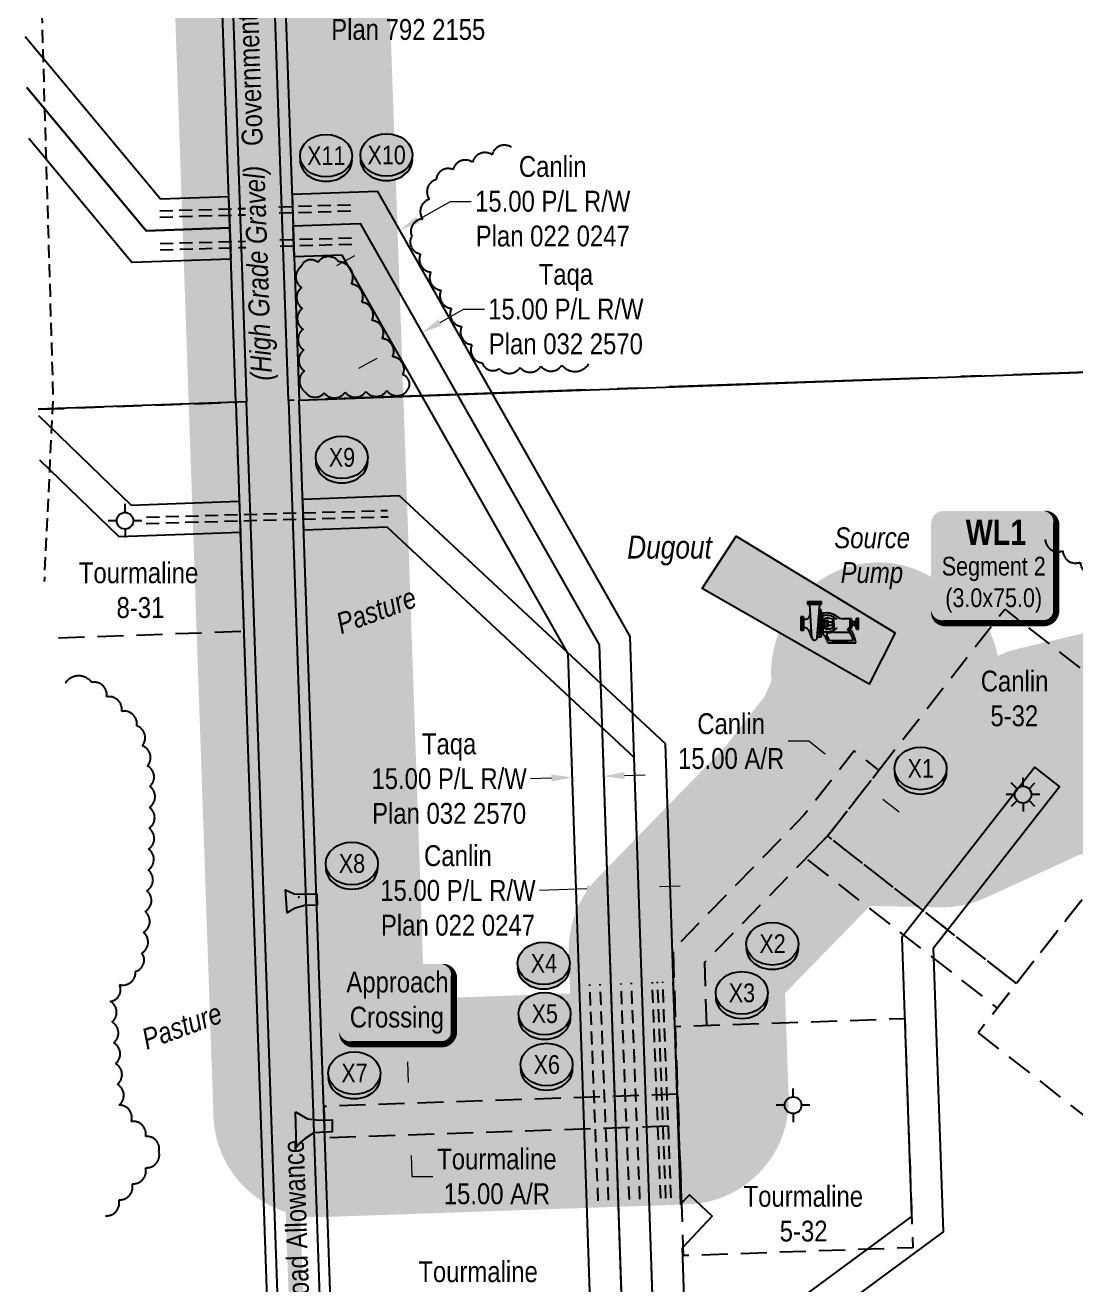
# Model space of a CAD drawing. Extents: x 665644 to 688844, y 5825051 to 5844826.
# Drawn here: x 665667 to 666171, y 5827278 to 5827882 of the extents above; entities that cross this region are included whole.
import ezdxf
from ezdxf.enums import TextEntityAlignment as Align

# ---------------------------------------------------------------- set-up
doc = ezdxf.new("R2010")
doc.units = 0
doc.header["$LTSCALE"] = 5
doc.header["$PDSIZE"] = 0.5
for name, pattern in [('0', [1, 1, 0]), ('foc-ACCESSROAD', [3.75, 2.5, -1.25]), ('foc-QUARTERLINE', [33, 25, -3, 2, -3]), ('UG_PIPE', [1.875, 1.25, -0.625])]:
    doc.linetypes.add(name, pattern=pattern)
doc.layers.get('Defpoints').update_dxf_attribs({"color": 9})
for name, color, linetype in [('AS-PIPE-UG', 44, 'UG_PIPE'), ('AS-ROADS', 254, 'Continuous'), ('CG-NOTES', 7, 'Continuous'), ('F-AR', 190, 'foc-ACCESSROAD'), ('F-RW', 190, 'Continuous'), ('F-WS', 190, 'foc-ACCESSROAD'), ('F-WS-S', 190, 'Continuous'), ('L-BD', 7, 'Continuous'), ('L-QSEC', 8, 'foc-QUARTERLINE'), ('L-ROAD-T', 7, 'Continuous'), ('L-SEC', 7, 'Continuous'), ('L-TITLEDB', 4, 'Continuous'), ('L-TITLEDB-T', 4, 'Continuous'), ('P-BUFFER-H 30m', 51, 'Continuous'), ('P-CROSSINGS', 250, 'Continuous'), ('T-BUSH', 110, '0'), ('T-WATER', 160, 'Continuous'), ('T-WATER-H', 133, 'Continuous'), ('T-WATER-T', 170, 'Continuous')]:
    doc.layers.add(name, color=color, linetype=linetype)
for name, color, linetype, lineweight in [('F-AR-T', 190, 'Continuous', 9), ('F-RW-T', 190, 'Continuous', 9), ('F-WS-T', 190, 'Continuous', 9), ('T-TEXT', 48, 'Continuous', 18)]:
    doc.layers.add(name, color=color, linetype=linetype, lineweight=lineweight)
doc.layers.add('Fresh_POD_to_Rimbey_South', color=7, linetype='Continuous', plot=False)
doc.layers.add('P-PROPOSED-WL2', color=7, linetype='Continuous', true_color=0x05c1ff)
doc.layers.add('P-PROPOSED-WL4', color=7, linetype='Continuous', true_color=0x5b5bc8)
doc.styles.add('100L', font='ARIALN.TTF', dxfattribs={"height": 11})
doc.styles.add('175L', font='ARIALN.TTF', dxfattribs={"height": 20})
doc.styles.add('80', font='ARIALN.TTF', dxfattribs={"height": 10})
doc.styles.add('80CG', font='ARIALN.TTF', dxfattribs={"height": 10})
doc.styles.add('80L', font='ARIALN.TTF', dxfattribs={"height": 10})
doc.styles.add('80LS', font='ARIALNI.TTF', dxfattribs={"height": 10})
doc.styles.add('BOLD', font='ARIALNB.TTF')
doc.styles.add('Crossing', font='ARIALN.TTF', dxfattribs={"height": 10})
doc.dimstyles.new('Compass 5 000', dxfattribs={"dimscale": 5, "dimtxt": 9, "dimasz": 2, "dimexe": 0.2, "dimexo": 0.0625, "dimgap": 0.5, "dimtad": 0, "dimtih": 1, "dimtoh": 1, "dimzin": 0, "dimdsep": 46, "dimtxsty": '80CG', "dimcen": 0.1, "dimse1": 1, "dimse2": 1, "dimclrd": 256, "dimclrt": 256, "dimaunit": 1, "dimadec": 4, "dimazin": 0, "dimtfac": 0.06, "dimtofl": 0, "dimtmove": 0, "dimatfit": 1, "dimfxl": 0.2, "dimtolj": 1, "dimtzin": 0, "dimlwd": -1, "dimarcsym": 0})

# ---------------------------------------------------------------- blocks, each defined once
blk = doc.blocks.new('*U2218')
h = blk.add_hatch(color=59)
edge = h.paths.add_edge_path()
edge.add_line((-21.5, -20), (21.5, -20))
edge.add_arc((21.5, -14), 6, 270, 360)
edge.add_line((27.5, -14), (27.5, 12.5))
edge.add_arc((21.5, 12.5), 6, 0, 90)
edge.add_line((21.5, 18.5), (-21.5, 18.5))
edge.add_arc((-21.5, 12.5), 6, 90, 180)
edge.add_line((-27.5, 12.5), (-27.5, -14))
edge.add_arc((-21.5, -14), 6, 180, 270)
at = {"color": 1, "flags": 128}
blk.add_lwpolyline([(-40.6, 49.51, 0, 7.5, 0), (0, 0, 0, 0, 0)], format="xyseb", dxfattribs=at)
blk.add_lwpolyline([(-21.5, -20, 3, 3, 0), (21.5, -20, 3, 3, 0.414214), (27.5, -14, 3, 3, 0), (27.5, 12.5, 3, 0, 0.414214), (21.5, 18.5, 0, 0, 0), (-21.5, 18.5, 0, 0, 0.414214), (-27.5, 12.5, 0, 0, 0), (-27.5, -14, 0, 3, 0.414214)], format="xyseb", close=True, dxfattribs=at)
at = {"color": 1, "style": '80'}
blk.add_attdef('ENTER_TEXT_001', (-35.99, -5), '', height=10, dxfattribs=at)
blk = doc.blocks.new('*D2241')
at = {"layer": 'Defpoints', "color": 0, "transparency": 16777216}
for p in [(665842.92, 5827364.5), (665843.44, 5827349.51), (665852.05, 5827349.81)]:
    blk.add_point(p, dxfattribs=at)
at = {"layer": 'F-AR-T', "transparency": 16777216}
for p, q in [((665851.19, 5827374.79), (665850.84, 5827384.79)), ((665852.4, 5827339.81), (665852.75, 5827329.77)), ((665852.75, 5827329.77), (665862.75, 5827329.77))]:
    blk.add_line(p, q, dxfattribs=at)
for points in [[(665852.85, 5827374.85), (665849.52, 5827374.73), (665851.53, 5827364.8)], [(665854.07, 5827339.87), (665850.74, 5827339.76), (665852.05, 5827349.81)]]:
    blk.add_solid(points, dxfattribs=at)
at = {"layer": 'F-AR-T', "transparency": 16777216, "insert": (665893.51, 5827329.77), "char_height": 10, "attachment_point": 5, "style": '80CG'}
blk.add_mtext('\\A1;Tourmaline\\P15.00 A/R', dxfattribs=at)
blk = doc.blocks.new('*D2250')
at = {"layer": 'Defpoints', "color": 0, "transparency": 16777216}
for p in [(666058.91, 5827526.17), (666048.48, 5827512.81), (666060.31, 5827503.58)]:
    blk.add_point(p, dxfattribs=at)
at = {"layer": 'F-AR-T', "transparency": 16777216}
for p, q in [((666043.15, 5827538.48), (666033.15, 5827538.48)), ((666051.03, 5827532.32), (666043.15, 5827538.48)), ((666078.62, 5827510.78), (666086.5, 5827504.63))]:
    blk.add_line(p, q, dxfattribs=at)
for points in [[(666052.06, 5827533.64), (666050.01, 5827531.01), (666058.91, 5827526.17)], [(666079.64, 5827512.1), (666077.59, 5827509.47), (666070.74, 5827516.94)]]:
    blk.add_solid(points, dxfattribs=at)
at = {"layer": 'F-AR-T', "transparency": 16777216, "insert": (666005.86, 5827538.48), "char_height": 10, "attachment_point": 5, "style": '80CG'}
blk.add_mtext('\\A1;Canlin\\P15.00 A/R', dxfattribs=at)
blk = doc.blocks.new('*D2264')
at = {"layer": 'Defpoints', "color": 0, "transparency": 16777216}
for p in [(665929.67, 5827521.18), (665929.73, 5827519.48), (665944.72, 5827519.99)]:
    blk.add_point(p, dxfattribs=at)
at = {"layer": 'F-RW-T', "transparency": 16777216}
for p, q in [((665919.68, 5827520.83), (665909.69, 5827520.49)), ((665954.65, 5827522.03), (665964.65, 5827522.37))]:
    blk.add_line(p, q, dxfattribs=at)
for points in [[(665954.6, 5827523.69), (665954.71, 5827520.36), (665944.66, 5827521.69)], [(665919.62, 5827522.5), (665919.74, 5827519.17), (665929.67, 5827521.18)]]:
    blk.add_solid(points, dxfattribs=at)
at = {"layer": 'F-RW-T', "transparency": 16777216, "insert": (665870.6, 5827520.49), "char_height": 10, "attachment_point": 5, "style": '80CG'}
blk.add_mtext('\\A1;Taqa\\P15.00 P/L R/W\\PPlan 032 2570', dxfattribs=at)
blk = doc.blocks.new('*D2287')
at = {"layer": 'Defpoints', "color": 0, "transparency": 16777216}
for p in [(665965.83, 5827339.05), (665980.86, 5827339.55), (665983.2, 5827269.39)]:
    blk.add_point(p, dxfattribs=at)
at = {"layer": 'F-RW-T', "transparency": 16777216}
for p, q in [((665993.2, 5827269.72), (666003.19, 5827270.05)), ((665958.17, 5827268.55), (665923.56, 5827267.39))]:
    blk.add_line(p, q, dxfattribs=at)
for points in [[(665958.12, 5827270.22), (665958.23, 5827266.88), (665968.17, 5827268.88)], [(665993.14, 5827271.38), (665993.25, 5827268.05), (665983.2, 5827269.39)]]:
    blk.add_solid(points, dxfattribs=at)
at = {"layer": 'F-RW-T', "transparency": 16777216, "insert": (665884.47, 5827267.39), "char_height": 10, "attachment_point": 5, "style": '80CG'}
blk.add_mtext('\\A1;Tourmaline\\P15.00 P/L R/W\\PPlan 962 4057', dxfattribs=at)
blk = doc.blocks.new('*D2288')
at = {"layer": 'Defpoints', "color": 0, "transparency": 16777216}
for p in [(665857.6, 5827734.39), (665862.13, 5827726.38), (665849.11, 5827719.01)]:
    blk.add_point(p, dxfattribs=at)
at = {"layer": 'F-RW-T', "transparency": 16777216}
for p, q in [((665866.3, 5827739.32), (665877.5, 5827745.66)), ((665877.5, 5827745.66), (665887.5, 5827745.66)), ((665835.88, 5827722.09), (665827.17, 5827717.17))]:
    blk.add_line(p, q, dxfattribs=at)
for points in [[(665865.48, 5827740.77), (665867.12, 5827737.87), (665857.6, 5827734.39)], [(665835.06, 5827723.54), (665836.7, 5827720.64), (665844.58, 5827727.02)]]:
    blk.add_solid(points, dxfattribs=at)
at = {"layer": 'F-RW-T', "transparency": 16777216, "insert": (665926.59, 5827745.66), "char_height": 10, "attachment_point": 5, "style": '80CG'}
blk.add_mtext('\\A1;Taqa\\P15.00 P/L R/W\\PPlan 032 2570', dxfattribs=at)
blk = doc.blocks.new('*D2289')
at = {"layer": 'Defpoints', "color": 0, "transparency": 16777216}
for p in [(665946.6, 5827467.99), (665946.88, 5827459.91), (665961.72, 5827460.42)]:
    blk.add_point(p, dxfattribs=at)
at = {"layer": 'F-RW-T', "transparency": 16777216}
for p, q in [((665971.44, 5827468.83), (665981.44, 5827469.17)), ((665936.61, 5827467.65), (665913.92, 5827466.88))]:
    blk.add_line(p, q, dxfattribs=at)
for points in [[(665936.55, 5827469.31), (665936.67, 5827465.98), (665946.6, 5827467.99)], [(665971.39, 5827470.5), (665971.5, 5827467.17), (665961.45, 5827468.49)]]:
    blk.add_solid(points, dxfattribs=at)
at = {"layer": 'F-RW-T', "transparency": 16777216, "insert": (665874.83, 5827466.88), "char_height": 10, "attachment_point": 5, "style": '80CG'}
blk.add_mtext('\\A1;Canlin\\P15.00 P/L R/W\\PPlan 022 0247', dxfattribs=at)
blk = doc.blocks.new('*D2307')
at = {"layer": 'Defpoints', "color": 0, "transparency": 16777216}
for p in [(665846.94, 5827783.62), (665858.01, 5827764.08), (665845, 5827756.71)]:
    blk.add_point(p, dxfattribs=at)
at = {"layer": 'F-RW-T', "transparency": 16777216}
for p, q in [((665855.64, 5827788.55), (665871.22, 5827797.36)), ((665871.22, 5827797.36), (665881.22, 5827797.36)), ((665825.23, 5827771.33), (665816.53, 5827766.4))]:
    blk.add_line(p, q, dxfattribs=at)
for points in [[(665854.82, 5827790), (665856.46, 5827787.1), (665846.94, 5827783.62)], [(665824.41, 5827772.78), (665826.06, 5827769.88), (665833.94, 5827776.25)]]:
    blk.add_solid(points, dxfattribs=at)
at = {"layer": 'F-RW-T', "transparency": 16777216, "insert": (665920.3, 5827797.36), "char_height": 10, "attachment_point": 5, "style": '80CG'}
blk.add_mtext('\\A1;Canlin\\P15.00 P/L R/W\\PPlan 022 0247', dxfattribs=at)
blk = doc.blocks.new('*D2359')
at = {"layer": 'Defpoints', "color": 0, "transparency": 16777216}
for p in [(665761.59, 5827895.01), (665791.93, 5827896.07), (665792.23, 5827887.37)]:
    blk.add_point(p, dxfattribs=at)
at = {"layer": 'L-TITLEDB-T', "transparency": 16777216}
for p, q in [((665751.9, 5827885.97), (665741.91, 5827885.62)), ((665802.22, 5827887.72), (665812.22, 5827888.07))]:
    blk.add_line(p, q, dxfattribs=at)
for points in [[(665751.84, 5827887.63), (665751.96, 5827884.3), (665761.89, 5827886.32)], [(665802.17, 5827889.39), (665802.28, 5827886.05), (665792.23, 5827887.37)]]:
    blk.add_solid(points, dxfattribs=at)
at = {"layer": 'L-TITLEDB-T', "transparency": 16777216, "insert": (665850.99, 5827888.07), "char_height": 10, "attachment_point": 5, "style": '80CG'}
blk.add_mtext('\\A1;30.48 Road\\PPlan 792 2155', dxfattribs=at)
blk = doc.blocks.new('xing2')
h = blk.add_hatch(color=50)
h.dxf.hatch_style = 1
edge = h.paths.add_edge_path()
edge.add_ellipse((0, 0), major_axis=(-12.5, 0), ratio=0.816297, start_angle=0, end_angle=360)
h = blk.add_hatch(color=250)
h.dxf.hatch_style = 1
edge = h.paths.add_edge_path()
edge.add_ellipse((0, -2.05), major_axis=(-12.5, 0), ratio=0.816297, start_angle=0, end_angle=180)
edge.add_line((12.5, -2.05), (12.5, 0))
edge.add_ellipse((0, 0), major_axis=(-12.5, 0), ratio=0.816297, start_angle=0, end_angle=180, ccw=False)
edge.add_line((-12.5, 0), (-12.5, -2.05))
at = {"color": 250}
blk.add_ellipse((0, 0), major_axis=(-12.5, 0), ratio=0.816297, dxfattribs=at)
blk.add_ellipse((0, -2.05), major_axis=(-12.5, 0), ratio=0.816297, start_param=0, end_param=3.141593, dxfattribs=at)
at = {"color": 250, "style": 'Crossing'}
blk.add_attdef('CROSSING', text='', height=9, dxfattribs=at).set_placement((0.09, 0.02), align=Align.MIDDLE_CENTER)
at = {"color": 250, "style": 'Crossing', "flags": 1}
for tag, p in [('OWNER', (0.09, -12.49)), ('DESCRIPTION', (0.09, -25.77)), ('LOCATION', (0.09, -39.3)), ('DWG_REF', (0.09, -52.84))]:
    blk.add_attdef(tag, text='', height=9, dxfattribs=at).set_placement(p, align=Align.MIDDLE_CENTER)
blk = doc.blocks.new('GABD')
for p, q in [((0, 0.81), (0, 1.62)), ((-0.81, 0), (-1.62, 0)), ((1.62, 0), (0.81, 0)), ((0, -0.81), (0, -1.62))]:
    blk.add_line(p, q)
blk.add_circle((0, 0), 0.8)
blk = doc.blocks.new('GAS')
h = blk.add_hatch(color=255)
h.dxf.hatch_style = 1
edge = h.paths.add_edge_path()
edge.add_arc((0, 0), 0.9, 0, 360)
for p, q in [((0, 0.81), (0, 1.62)), ((-0.81, 0), (-1.62, 0)), ((-0.57, 0.57), (-1.14, 1.14)), ((0.57, 0.57), (1.14, 1.14)), ((1.62, 0), (0.81, 0)), ((-0.57, -0.57), (-1.14, -1.14)), ((0, -0.81), (0, -1.62)), ((1.14, -1.14), (0.57, -0.57))]:
    blk.add_line(p, q)
blk.add_circle((0, 0), 0.8)
blk = doc.blocks.new('*U2616')
h = blk.add_hatch(color=254)
edge = h.paths.add_edge_path()
edge.add_line((-24, -35.31), (24, -35.31))
edge.add_arc((24, -29.31), 6, 270, 360)
edge.add_line((30, -29.31), (30, 12.5))
edge.add_arc((24, 12.5), 6, 0, 90)
edge.add_line((24, 18.5), (-24, 18.5))
edge.add_arc((-24, 12.5), 6, 90, 180)
edge.add_line((-30, 12.5), (-30, -29.31))
edge.add_arc((-24, -29.31), 6, 180, 270)
at = {"layer": 'P-PROPOSED-WL2', "flags": 128}
blk.add_lwpolyline([(-24, -35.31, 3, 3, 0), (24, -35.31, 3, 3, 0.414214), (30, -29.31, 3, 3, 0), (30, 12.5, 3, 0, 0.414214), (24, 18.5, 0, 0, 0), (-24, 18.5, 0, 0, 0.414214), (-30, 12.5, 0, 0, 0), (-30, -29.31, 0, 3, 0.414214)], format="xyseb", close=True, dxfattribs=at)
blk.add_lwpolyline([(-49.74, -61.11, 0, 7.5, 0), (0, 0, 0, 0, 0)], format="xyseb", dxfattribs=at)
at = {"layer": 'P-PROPOSED-WL2'}
for tag, p, height, style in [('TEMP_AREA_W1_001', (-9.21, 2.24), 12, 'BOLD'), ('ENTER_TEXT_001', (-30.66, -12.47), 9, '80')]:
    blk.add_attdef(tag, p, '', height=height, dxfattribs=dict(at, style=style))
blk = doc.blocks.new('A$C32476C2E')
for p, q in [((-61.9, 54.2), (-61.9, 47.2)), ((-61.9, 54.2), (-26.7, 54.2)), ((-61.9, 50.7), (-26.7, 50.7)), ((-61.9, 47.2), (-26.7, 47.2)), ((-51.3, -37.8), (-56.6, 46.4)), ((-37.3, -37.2), (-31, 46.6)), ((-32, -2.1), (-32, 33.1)), ((-27.6, 33.1), (-32, 33.1)), ((-27.6, 24.3), (-27.6, 33.1)), ((-26.7, 47.2), (-26.7, 54.2)), ((-72.4, 15.5), (-79.5, 15.5)), ((-79.5, 15.5), (-79.5, -19.6)), ((-76, 15.5), (-76, -19.6)), ((-72.4, 15.5), (-72.4, -19.6)), ((-27.6, -2.1), (-27.6, 24.3)), ((-23.2, 24.3), (-27.6, 24.3)), ((-23.2, -2.1), (-23.2, 24.3)), ((-19.7, -2.1), (-19.7, 6.8)), ((-19.7, 4.3), (-13.4, 4.3)), ((-13.4, 6.8), (-9.9, 6.8)), ((-13.4, -2.1), (-13.4, 6.8)), ((-9.9, -2.1), (-9.9, 6.8)), ((-9.9, 2.3), (1.4, 2.3)), ((1.4, 4.2), (3.1, 5.9)), ((1.4, -2.1), (1.4, 4.2)), ((3.1, -2.1), (3.1, 8.5)), ((5.3, -2.1), (5.3, 8.8)), ((50.6, 10.2), (29.5, 10.2)), ((47.1, -14.4), (47.1, 10.2)), ((50.6, -14.4), (50.6, 10.2)), ((54.1, 3.2), (50.6, 6.7)), ((54.1, -7.3), (54.1, 3.2)), ((59.4, 2.3), (54.1, 2.3)), ((62.9, 5), (59.4, 5)), ((59.4, -9.1), (59.4, 5)), ((62.9, -16.1), (62.9, 12)), ((62.9, 12), (68.2, 12)), ((68.2, -16.1), (68.2, 12)), ((-72.4, -19.6), (-79.5, -19.6)), ((-51.1, -39.2), (-57.1, -22.7)), ((-32, -2.1), (-32, -37.2)), ((-27.6, -2.1), (-27.6, -28.4)), ((-27.6, -28.4), (-27.6, -37.2)), ((-23.2, -28.4), (-27.6, -28.4)), ((-23.2, -2.1), (-23.2, -28.4)), ((-19.7, -2.1), (-19.7, -10.9)), ((-19.7, -8.4), (-13.4, -8.4)), ((-13.4, -2.1), (-13.4, -10.9)), ((-13.4, -10.9), (-9.9, -10.9)), ((4.3, -24.1), (-10.6, -26.9)), ((-9.9, -2.1), (-9.9, -10.9)), ((-9.9, -6.5), (1.4, -6.5)), ((1.4, -2.1), (1.4, -8.3)), ((1.4, -8.3), (3.1, -10)), ((3.1, -2.1), (3.1, -12.6)), ((4.3, -18.7), (4.3, -24.1)), ((4.3, -24.1), (45.7, -24.1)), ((5.3, -2.1), (5.3, -12.9)), ((50.6, -14.4), (45.3, -14.4)), ((54.1, -7.3), (50.6, -10.8)), ((59.4, -6.5), (54.1, -6.5)), ((62.9, -9.1), (59.4, -9.1)), ((62.9, -16.1), (68.2, -16.1)), ((-27.6, -37.2), (-37.3, -37.2)), ((-10.2, -51.1), (61.2, -51.1)), ((54.9, -45.8), (-6.2, -45.8)), ((4.3, -49), (2.2, -51.1)), ((39.4, -49), (4.3, -49)), ((39.4, -49), (41.5, -51.1))]:
    blk.add_line(p, q)
for centre, radius, start, end in [((-57.3, 46.5), 0.664, 348.3965, 77.2723), ((-30.3, 46.4), 0.729, 94.5399, 183.8661), ((-70.7, 24.3), 16, 263.5945, 348.0269), ((-14.1, -21.6), 46.8, 56.1901, 101.1901), ((-14.1, -21.6), 40.7, 56.1901, 102.9092), ((-13.7, 6), 6.05, 82.5569, 172.5569), ((-13.8, -30.6), 42.6, 66.5291, 88.7878), ((3.5, 13.4), 4.89, 265.5774, 292.9639), ((6.9, 5.5), 3.68, 95.1632, 112.9639), ((13.4, 17.3), 7.11, 226.6908, 273.7462), ((29.2, 35), 24.7, 225.6986, 270.6986), ((-71, -26.8), 14.5, 16.3708, 95.5387), ((-14.1, 17.5), 40.7, 257.0908, 303.8099), ((-52.7, -60.4), 43.5, 12.3381, 47.3381), ((-13.7, -10.1), 6.05, 187.4431, 277.4431), ((-9.9, -30.4), 3.52, 100.7582, 215.0512), ((-13.8, 26.5), 42.6, 271.2122, 293.4709), ((3.5, -17.5), 4.89, 67.0361, 94.4226), ((6.9, -9.6), 3.68, 247.0361, 264.8368), ((13.4, -21.5), 7.11, 86.2538, 133.3092), ((-10.2, -60.7), 66.8, 12.8303, 42.6217), ((-10.2, -60.7), 72.1, 7.6217, 42.6217), ((-44.3, -37.5), 7.04, 182.3453, 2.3453), ((-52.7, -60.4), 48.7, 17.3819, 35.0512)]:
    blk.add_arc(centre, radius, start, end)

msp = doc.modelspace()

# ---------------------------------------------------------------- hatches: boundary and pattern name
at = {"layer": 'AS-ROADS'}
h = msp.add_hatch(color=256, dxfattribs=at)
h.dxf.hatch_style = 1
h.paths.add_polyline_path([(665807.229, 5827459.875), (665801.334, 5827459.685), (665796.707, 5827458.481), (665794.236, 5827457.024), (665792.841, 5827456.138), (665792.081, 5827467.286), (665796.264, 5827465.322), (665800.384, 5827465.132), (665807.102, 5827465.322)])
h = msp.add_hatch(color=256, dxfattribs=at)
h.dxf.hatch_style = 1
h.paths.add_polyline_path([(665796.956, 5827360.817), (665802.695, 5827357.44), (665808.308, 5827356.792), (665814.493, 5827356.994), (665814.574, 5827351.217), (665805.756, 5827350.748), (665801.547, 5827348.008), (665799.698, 5827346.351), (665797.402, 5827343.801)])
at = {"layer": 'P-BUFFER-H 30m'}
h = msp.add_hatch(color=256, dxfattribs=at)
h.dxf.hatch_style = 1
edge = h.paths.add_edge_path()
edge.add_line((666009.192, 5827543.733), (666003.067, 5827535.89))
edge.add_line((666003.067, 5827535.89), (665942.142, 5827473.312))
edge.add_arc((665977.967, 5827438.432), 50, 135.7667, 181.939185)
edge.add_line((665927.996, 5827436.741), (665928.647, 5827417.504))
edge.add_line((665928.647, 5827417.504), (665858.673, 5827415.076))
edge.add_line((665858.673, 5827415.076), (665848.648, 5827703.844))
edge.add_line((665848.648, 5827703.844), (665829.66, 5828249.421))
edge.add_arc((665942.312, 5828253.201), 112.715, 136.013473, 181.921699, ccw=False)
edge.add_line((665861.213, 5828331.48), (665952.824, 5828426.391))
edge.add_arc((666033.077, 5828349.035), 111.465, 92.029947, 136.0531, ccw=False)
edge.add_line((666029.129, 5828460.43), (666763.716, 5828486.374))
edge.add_arc((666761.951, 5828536.343), 50, 272.022692, 335.20661)
edge.add_line((666807.342, 5828515.375), (667390.232, 5828536.212))
edge.add_line((667390.232, 5828536.212), (667545.778, 5828541.674))
edge.add_arc((667589.622, 5828565.71), 50, 208.731337, 271.999633)
edge.add_line((667591.367, 5828515.74), (668192.996, 5828536.745))
edge.add_line((668192.996, 5828536.745), (668987.773, 5828564.747))
edge.add_arc((668986.012, 5828614.716), 50, 272.017842, 335.235753)
edge.add_line((669031.414, 5828593.772), (669696.261, 5828617.102))
edge.add_arc((669740.082, 5828641.18), 50, 208.78768, 272.009739)
edge.add_line((669741.835, 5828591.211), (669818.198, 5828593.891))
edge.add_line((669818.198, 5828593.891), (670620.542, 5828621.926))
edge.add_line((670620.542, 5828621.926), (671177.684, 5828641.55))
edge.add_arc((671175.924, 5828691.519), 50, 272.017221, 298.322672)
edge.add_line((671199.646, 5828647.505), (671317.002, 5828651.615))
edge.add_line((671317.002, 5828651.615), (671420.483, 5828655.241))
edge.add_arc((671441.065, 5828700.808), 50, 245.69213, 272.006668)
edge.add_line((671442.816, 5828650.839), (672244.847, 5828678.94))
edge.add_line((672244.847, 5828678.94), (672264.955, 5828679.647))
edge.add_line((672264.955, 5828679.647), (673067.43, 5828707.876))
edge.add_line((673067.43, 5828707.876), (673434.856, 5828720.801))
edge.add_arc((673433.098, 5828770.77), 50, 272.014618, 335.237588)
edge.add_line((673478.5, 5828749.827), (673868.927, 5828763.561))
edge.add_line((673868.927, 5828763.561), (673889.027, 5828764.268))
edge.add_line((673889.027, 5828764.268), (674693.164, 5828792.467))
edge.add_line((674693.164, 5828792.467), (675500.312, 5828820.755))
edge.add_arc((675498.561, 5828870.724), 50, 272.007238, 280.2186)
edge.add_arc((675512.664, 5828871.243), 50, 263.992744, 272.089817)
edge.add_line((675514.487, 5828821.276), (675529.103, 5828821.809))
edge.add_arc((675572.891, 5828845.947), 50, 208.865365, 272.090012)
edge.add_line((675574.715, 5828795.98), (676318.375, 5828823.119))
edge.add_arc((676316.552, 5828873.086), 50, 272.090012, 298.401966)
edge.add_line((676340.335, 5828829.104), (676355.733, 5828829.666))
edge.add_arc((676376.247, 5828875.264), 50, 245.777107, 272.090777)
edge.add_line((676378.071, 5828825.297), (677089.349, 5828851.264))
edge.add_line((677089.349, 5828851.264), (677192.264, 5828855.477))
edge.add_line((677192.264, 5828855.477), (677189.938, 5828908.346))
edge.add_arc((677139.986, 5828906.148), 50, 2.519115, 92.090777)
edge.add_line((677138.162, 5828956.115), (676399.458, 5828929.147))
edge.add_arc((676378.945, 5828883.548), 50, 65.778516, 92.089536)
edge.add_line((676377.122, 5828933.515), (676311.431, 5828931.118))
edge.add_arc((676313.254, 5828881.152), 50, 92.089536, 118.402505)
edge.add_line((676289.471, 5828925.133), (675618.565, 5828900.649))
edge.add_arc((675574.778, 5828876.511), 50, 28.865443, 92.089939)
edge.add_line((675572.954, 5828926.478), (675563.641, 5828926.138))
edge.add_line((675563.641, 5828926.138), (675558.345, 5829067.321))
edge.add_arc((675508.381, 5829065.447), 50, 2.148269, 92.148212)
edge.add_line((675506.506, 5829115.412), (675486.408, 5829114.658))
edge.add_arc((675488.282, 5829064.693), 50, 92.148212, 182.148281)
edge.add_line((675438.317, 5829062.819), (675443.606, 5828921.831))
edge.add_line((675443.606, 5828921.831), (674689.556, 5828895.403))
edge.add_line((674689.556, 5828895.403), (673885.412, 5828867.204))
edge.add_line((673885.412, 5828867.204), (673865.306, 5828866.497))
edge.add_line((673865.306, 5828866.497), (673427.271, 5828851.088))
edge.add_arc((673429.028, 5828801.119), 50, 92.014647, 155.237557)
edge.add_line((673383.626, 5828822.062), (673063.809, 5828810.812))
edge.add_line((673063.809, 5828810.812), (672261.334, 5828782.583))
edge.add_line((672261.334, 5828782.583), (672241.233, 5828781.876))
edge.add_line((672241.233, 5828781.876), (671464.35, 5828754.656))
edge.add_arc((671443.768, 5828709.089), 50, 65.691921, 92.006853)
edge.add_line((671442.017, 5828759.058), (671313.396, 5828754.551))
edge.add_line((671313.396, 5828754.551), (671174.332, 5828749.681))
edge.add_arc((671176.082, 5828699.712), 50, 92.005828, 118.333837)
edge.add_line((671152.351, 5828743.722), (670616.93, 5828724.863))
edge.add_line((670616.93, 5828724.863), (669814.594, 5828696.828))
edge.add_line((669814.594, 5828696.828), (669785.832, 5828695.818))
edge.add_arc((669742.011, 5828671.74), 50, 28.787701, 92.009719)
edge.add_line((669740.258, 5828721.709), (669011.371, 5828696.132))
edge.add_arc((669013.124, 5828646.163), 50, 92.009719, 92.155612)
edge.add_line((669011.243, 5828696.128), (668980.075, 5828694.954))
edge.add_arc((668981.956, 5828644.99), 50, 92.155612, 155.142438)
edge.add_line((668936.588, 5828666.008), (668189.385, 5828639.682))
edge.add_line((668189.385, 5828639.682), (667635.387, 5828620.34))
edge.add_arc((667591.538, 5828596.314), 50, 28.718841, 92.011346)
edge.add_line((667589.783, 5828646.283), (667386.586, 5828639.147))
edge.add_line((667386.586, 5828639.147), (666756.08, 5828616.609))
edge.add_arc((666757.866, 5828566.641), 50, 92.047269, 155.180377)
edge.add_line((666712.484, 5828587.629), (666025.494, 5828563.366))
edge.add_arc((666033.062, 5828349.069), 214.43, 92.022692, 136.045845)
edge.add_line((665878.694, 5828497.902), (665787.104, 5828403.013))
edge.add_arc((665942.312, 5828253.201), 215.715, 136.013473, 181.934244)
edge.add_arc((665776.691, 5828247.607), 50, 181.934244, 181.99327)
edge.add_line((665726.721, 5828245.868), (665745.71, 5827700.266))
edge.add_line((665745.71, 5827700.266), (665757.47, 5827361.533))
edge.add_line((665757.47, 5827361.533), (665757.574, 5827358.535))
edge.add_arc((665807.544, 5827360.27), 50, 181.988415, 271.9875)
edge.add_line((665809.278, 5827310.3), (665862.247, 5827312.138))
edge.add_line((665862.247, 5827312.138), (665985.206, 5827316.405))
edge.add_arc((665983.472, 5827366.375), 50, 271.9875, 362.042067)
edge.add_line((666033.441, 5827368.156), (666032.177, 5827403.589))
edge.add_line((666032.177, 5827403.589), (666031.701, 5827417.647))
edge.add_line((666031.701, 5827417.647), (666072.442, 5827459.493))
edge.add_line((666072.442, 5827459.493), (666106.054, 5827458.849))
edge.add_arc((666107.012, 5827508.84), 50, 268.901432, 294.660224)
edge.add_line((666127.874, 5827463.4), (666172.459, 5827483.869))
edge.add_line((666172.459, 5827483.869), (666350.016, 5827525.676))
edge.add_arc((666338.557, 5827574.345), 50, 283.2493, 405.413231)
edge.add_line((666373.656, 5827609.954), (666371.132, 5827612.442))
edge.add_arc((666336.033, 5827576.833), 50, 45.413231, 103.2493)
edge.add_line((666324.573, 5827625.502), (666143.698, 5827582.914))
edge.add_arc((666155.158, 5827534.245), 50, 103.2493, 114.660224)
edge.add_line((666134.296, 5827579.685), (666133.685, 5827579.404))
edge.add_arc((666084.581, 5827569.982), 50, 10.861937, 62.58611)
edge.add_line((666107.602, 5827614.367), (666099.432, 5827618.605))
edge.add_arc((666076.411, 5827574.22), 50, 62.58611, 152.58611)
edge.add_line((666032.026, 5827597.24), (666030.645, 5827594.577))
edge.add_arc((666075.03, 5827571.557), 50, 152.58611, 184.80847)
edge.add_line((666025.206, 5827567.365), (666021.831, 5827559.92))
edge.add_line((666021.831, 5827559.92), (666009.192, 5827543.733))
at = {"layer": 'P-PROPOSED-WL2'}
h = msp.add_hatch(color=256, dxfattribs=at)
h.dxf.hatch_style = 1
h.paths.add_polyline_path([(665810.542, 5827360.374), (665983.472, 5827366.375), (665982.207, 5827401.852), (665981.009, 5827437.256), (666043.06, 5827500.991), (666050.042, 5827509.932), (666107.012, 5827508.84), (666156.137, 5827531.393), (666338.557, 5827574.345), (666336.033, 5827576.833), (666155.158, 5827534.245), (666106.384, 5827511.852), (666052.351, 5827512.888), (666067.495, 5827532.283), (666084.581, 5827569.982), (666076.411, 5827574.22), (666075.03, 5827571.557), (666080.674, 5827568.629), (666064.911, 5827533.848), (666040.796, 5827502.966), (665977.967, 5827438.432), (665979.209, 5827401.748), (665980.367, 5827369.269), (665810.438, 5827363.372)])
at = {"layer": 'P-PROPOSED-WL4'}
h = msp.add_hatch(color=256, dxfattribs=at)
h.dxf.hatch_style = 1
edge = h.paths.add_edge_path()
edge.add_line((677138.894, 5828906.615), (676379.135, 5828878.371))
edge.add_line((676379.135, 5828878.371), (676378.945, 5828883.548))
edge.add_line((676378.945, 5828883.548), (676313.254, 5828881.152))
edge.add_line((676313.254, 5828881.152), (676313.444, 5828875.975))
edge.add_line((676313.444, 5828875.975), (675575.78, 5828849.054))
edge.add_line((675575.78, 5828849.054), (675574.778, 5828876.511))
edge.add_line((675574.778, 5828876.511), (675515.549, 5828874.35))
edge.add_line((675515.549, 5828874.35), (675508.381, 5829065.447))
edge.add_line((675508.381, 5829065.447), (675488.282, 5829064.693))
edge.add_line((675488.282, 5829064.693), (675495.45, 5828873.617))
edge.add_line((675495.45, 5828873.617), (674691.307, 5828845.434))
edge.add_line((674691.307, 5828845.434), (673887.164, 5828817.235))
edge.add_line((673887.164, 5828817.235), (673867.064, 5828816.528))
edge.add_line((673867.064, 5828816.528), (673429.028, 5828801.119))
edge.add_line((673429.028, 5828801.119), (673429.994, 5828773.662))
edge.add_line((673429.994, 5828773.662), (673065.567, 5828760.843))
edge.add_line((673065.567, 5828760.843), (672263.092, 5828732.614))
edge.add_line((672263.092, 5828732.614), (672242.991, 5828731.907))
edge.add_line((672242.991, 5828731.907), (671443.955, 5828703.911))
edge.add_line((671443.955, 5828703.911), (671443.768, 5828709.089))
edge.add_line((671443.768, 5828709.089), (671315.147, 5828704.582))
edge.add_line((671315.147, 5828704.582), (671176.082, 5828699.712))
edge.add_line((671176.082, 5828699.712), (671173.893, 5828694.449))
edge.add_line((671173.893, 5828694.449), (670618.69, 5828674.894))
edge.add_line((670618.69, 5828674.894), (669816.34, 5828646.858))
edge.add_line((669816.34, 5828646.858), (669742.974, 5828644.284))
edge.add_line((669742.974, 5828644.284), (669742.011, 5828671.74))
edge.add_line((669742.011, 5828671.74), (669013.124, 5828646.163))
edge.add_line((669013.124, 5828646.163), (668981.956, 5828644.99))
edge.add_line((668981.956, 5828644.99), (668982.91, 5828617.609))
edge.add_line((668982.91, 5828617.609), (668191.145, 5828589.713))
edge.add_line((668191.145, 5828589.713), (667592.514, 5828568.812))
edge.add_line((667592.514, 5828568.812), (667591.538, 5828596.314))
edge.add_line((667591.538, 5828596.314), (667388.341, 5828589.178))
edge.add_line((667388.341, 5828589.178), (666757.866, 5828566.641))
edge.add_line((666757.866, 5828566.641), (666758.846, 5828539.235))
edge.add_line((666758.846, 5828539.235), (666027.258, 5828513.397))
edge.add_arc((666033.062, 5828349.069), 164.43, 92.022692, 136.045845)
edge.add_line((665914.689, 5828463.198), (665823.079, 5828368.288))
edge.add_arc((665942.312, 5828253.201), 165.715, 136.013473, 181.934244)
edge.add_line((665776.691, 5828247.607), (665795.68, 5827702.005))
edge.add_line((665795.68, 5827702.005), (665807.44, 5827363.268))
edge.add_line((665807.44, 5827363.268), (665807.544, 5827360.27))
edge.add_line((665807.544, 5827360.27), (665810.542, 5827360.374))
edge.add_line((665810.542, 5827360.374), (665798.678, 5827702.109))
edge.add_line((665798.678, 5827702.109), (665779.689, 5828247.71))
edge.add_arc((665942.312, 5828253.201), 162.715, 136.013473, 181.933702, ccw=False)
edge.add_line((665825.238, 5828366.205), (665916.849, 5828461.115))
edge.add_arc((666033.062, 5828349.069), 161.43, 92.022692, 136.045845, ccw=False)
edge.add_line((666027.364, 5828510.399), (666761.951, 5828536.343))
edge.add_line((666761.951, 5828536.343), (666760.971, 5828563.75))
edge.add_line((666760.971, 5828563.75), (667388.446, 5828586.18))
edge.add_line((667388.446, 5828586.18), (667588.646, 5828593.211))
edge.add_line((667588.646, 5828593.211), (667589.622, 5828565.71))
edge.add_line((667589.622, 5828565.71), (668191.251, 5828586.715))
edge.add_line((668191.251, 5828586.715), (668986.012, 5828614.716))
edge.add_line((668986.012, 5828614.716), (668985.058, 5828642.104))
edge.add_line((668985.058, 5828642.104), (669013.233, 5828643.165))
edge.add_line((669013.233, 5828643.165), (669739.118, 5828668.637))
edge.add_line((669739.118, 5828668.637), (669740.082, 5828641.18))
edge.add_line((669740.082, 5828641.18), (669816.445, 5828643.86))
edge.add_line((669816.445, 5828643.86), (670618.796, 5828671.896))
edge.add_line((670618.796, 5828671.896), (671175.924, 5828691.519))
edge.add_line((671175.924, 5828691.519), (671178.112, 5828696.781))
edge.add_line((671178.112, 5828696.781), (671315.252, 5828701.584))
edge.add_line((671315.252, 5828701.584), (671440.878, 5828705.986))
edge.add_line((671440.878, 5828705.986), (671441.065, 5828700.808))
edge.add_line((671441.065, 5828700.808), (672243.096, 5828728.909))
edge.add_line((672243.096, 5828728.909), (672263.197, 5828729.616))
edge.add_line((672263.197, 5828729.616), (673065.672, 5828757.845))
edge.add_line((673065.672, 5828757.845), (673433.098, 5828770.77))
edge.add_line((673433.098, 5828770.77), (673432.132, 5828798.227))
edge.add_line((673432.132, 5828798.227), (673867.169, 5828813.53))
edge.add_line((673867.169, 5828813.53), (673887.269, 5828814.237))
edge.add_line((673887.269, 5828814.237), (674691.412, 5828842.436))
edge.add_line((674691.412, 5828842.436), (675498.561, 5828870.724))
edge.add_line((675498.561, 5828870.724), (675491.393, 5829061.808))
edge.add_line((675491.393, 5829061.808), (675505.495, 5829062.337))
edge.add_line((675505.495, 5829062.337), (675512.663, 5828871.243))
edge.add_line((675512.663, 5828871.243), (675571.889, 5828873.404))
edge.add_line((675571.889, 5828873.404), (675572.891, 5828845.947))
edge.add_line((675572.891, 5828845.947), (676316.552, 5828873.086))
edge.add_line((676316.552, 5828873.086), (676316.362, 5828878.263))
edge.add_line((676316.362, 5828878.263), (676376.057, 5828880.441))
edge.add_line((676376.057, 5828880.441), (676376.247, 5828875.264))
edge.add_line((676376.247, 5828875.264), (677139.026, 5828903.618))
edge.add_line((677139.026, 5828903.618), (677138.894, 5828906.615))
at = {"layer": 'T-WATER-H'}
h = msp.add_hatch(color=256, dxfattribs=at)
h.dxf.hatch_style = 1
h.paths.add_polyline_path([(666084.578, 5827590.481), (666072.133, 5827565.814), (665991.973, 5827611.774), (666008.216, 5827636.862)])

# ---------------------------------------------------------------- linework, layer by layer
at = {"layer": 'AS-PIPE-UG', "flags": 128}
for points in [[(665672.944, 5827963.999), (665680.614, 5827703.739), (665676.352, 5827615.073)], [(665788.921, 5827794.808), (665823.613, 5827795.771)], [(665731.798, 5827792.83), (665772.86, 5827793.97)], [(665731.882, 5827789.832), (665772.943, 5827790.971)], [(665789.025, 5827791.809), (665823.883, 5827792.777)], [(665731.941, 5827777.157), (665773.002, 5827778.296)], [(665789.472, 5827778.921), (665824.328, 5827779.889)], [(665732.024, 5827774.158), (665773.085, 5827775.298)], [(665789.576, 5827775.923), (665824.597, 5827776.895)], [(665725.324, 5827642.953), (665841.376, 5827646.175)], [(665725.413, 5827645.957), (665841.107, 5827649.168)], [(665942.086, 5827318.164), (665938.091, 5827421.79)], [(665947.082, 5827318.357), (665943.087, 5827421.983)], [(665957.075, 5827318.742), (665953.08, 5827422.368)], [(665962.071, 5827318.935), (665958.076, 5827422.561)], [(665972.064, 5827319.32), (665968.069, 5827422.946)], [(665974.562, 5827319.416), (665970.567, 5827423.042)], [(665977.06, 5827319.513), (665973.065, 5827423.139)]]:
    msp.add_lwpolyline(points, dxfattribs=at)
at = {"layer": 'AS-ROADS', "flags": 128}
for points, const_width in [([(665814.296, 5826797.838), (665768.809, 5828057.137), (665766.24, 5828095.841)], 7), ([(665814.492, 5827354.062), (665935.921, 5827358.549), (665976.005, 5827360.772), (665981.325, 5827364.248), (665985.724, 5827370.689), (665987.872, 5827379.278), (665988.192, 5827401.122), (665987.271, 5827416.663), (665989.931, 5827426.989), (665994.432, 5827438.133), (666004.072, 5827451.579), (666017.474, 5827465.075), (666042.575, 5827491.194), (666050.247, 5827497.431), (666056.59, 5827500.907), (666063.138, 5827502.645), (666068.662, 5827504.077), (666101.439, 5827505.729), (666108.191, 5827505.218), (666114.943, 5827502.969), (666124.661, 5827499.288), (666133.255, 5827495.198), (666142.769, 5827492.233), (666149.316, 5827491.007), (666153.613, 5827494.176), (666155.352, 5827501.231), (666155.352, 5827506.65), (666154.738, 5827514.215), (666152.974, 5827517.562), (666149.009, 5827519.225), (666143.178, 5827519.225), (666134.278, 5827516.771), (666126.4, 5827513.295), (666115.659, 5827508.49), (666108.191, 5827505.218)], 6)]:
    msp.add_lwpolyline(points, dxfattribs=dict(at, const_width=const_width))
for points in [[(665807.229, 5827459.875), (665801.334, 5827459.685), (665796.707, 5827458.481), (665794.236, 5827457.024), (665792.841, 5827456.138), (665792.081, 5827467.286), (665796.264, 5827465.322), (665800.384, 5827465.132), (665807.102, 5827465.322)], [(665796.956, 5827360.817), (665802.695, 5827357.44), (665808.308, 5827356.792), (665814.493, 5827356.994), (665814.574, 5827351.217), (665805.756, 5827350.748), (665801.547, 5827348.008), (665799.698, 5827346.351), (665797.402, 5827343.801)]]:
    msp.add_lwpolyline(points, close=True, dxfattribs=at)
at = {"layer": 'F-AR', "flags": 128}
msp.add_lwpolyline([(665994.231, 5827402.269), (665993.18, 5827432.555), (666052.115, 5827493.089), (666076.733, 5827524.616), (666064.911, 5827533.848), (666040.796, 5827502.966), (665977.967, 5827438.432), (665979.24, 5827401.749)], dxfattribs=at)
for points in [[(666142.755, 5827422.312), (666052.115, 5827493.089), (666041.589, 5827482.277), (666042.883, 5827481.266), (666133.523, 5827410.49)], [(665980.367, 5827369.269), (665810.438, 5827363.372), (665810.959, 5827348.381), (665980.888, 5827354.278)]]:
    msp.add_lwpolyline(points, close=True, dxfattribs=at)
at = {"layer": 'F-RW', "flags": 128}
for points in [[(665667.27, 5827876.414), (665732.203, 5827798.52), (665764.836, 5827799.671), (665765.375, 5827784.675), (665725.325, 5827783.305), (665668.121, 5827851.951)], [(665668.121, 5827851.951), (665725.325, 5827783.305), (665765.375, 5827784.675), (665765.891, 5827769.686), (665718.499, 5827768.064), (665668.971, 5827827.499)], [(666053.955, 5826806.227), (666036.557, 5826952.899), (665977.495, 5827000.496), (665967.11, 5827301.045), (665959.35, 5827530.676), (665957.416, 5827588.779), (665836.459, 5827802.127), (665795.339, 5827800.702), (665795.843, 5827785.713), (665827.922, 5827786.811), (665942.64, 5827584.643), (665962.743, 5826993.122), (666022.382, 5826945.041), (666039.011, 5826805.704)], [(666067.59, 5826806.704), (666052.392, 5826819.451), (666036.557, 5826952.899), (665946.586, 5827025.168), (665927.668, 5827580.424), (665819.354, 5827771.511), (665796.352, 5827770.724), (665795.843, 5827785.713), (665827.922, 5827786.811), (665942.64, 5827584.643), (665961.346, 5827032.563), (666050.733, 5826960.757), (666066.665, 5826827.052), (666089.99, 5826807.488)], [(665673.587, 5827694.752), (665718.079, 5827651.72), (665769.863, 5827653.566), (665770.462, 5827638.571), (665712.273, 5827636.497), (665674.335, 5827673.199)], [(665984.046, 5826803.78), (665980.633, 5826903.637), (665967.11, 5827301.045), (665959.35, 5827530.676), (665840.932, 5827641.094), (665800.955, 5827639.672), (665800.425, 5827654.647), (665846.643, 5827656.281), (665974.251, 5827537.451), (665981.627, 5827316.535), (665985.841, 5827321.027), (665996.766, 5827310.802), (665982.303, 5827295.34), (665995.62, 5826904.164), (665999.076, 5826804.306)], [(666112.374, 5826808.272), (666080.85, 5826834.722), (666064.974, 5826968.676), (666006.889, 5827015.167), (665999.758, 5827223.716), (666107.63, 5827303.225), (666102.872, 5827439.459), (666163.299, 5827516.819), (666151.48, 5827526.051), (666087.694, 5827444.391), (666092.367, 5827310.607), (665999.136, 5827241.889), (665984.5, 5827231.101), (665992.136, 5827007.785), (666050.733, 5826960.757), (666066.665, 5826827.052), (666089.947, 5826807.487)]]:
    msp.add_lwpolyline(points, dxfattribs=at)
at = {"layer": 'F-WS', "flags": 128}
for points in [[(665673.486, 5827697.666), (665768.254, 5827701.028), (665772.068, 5827591.094), (665677.301, 5827587.732)], [(665980.857, 5827354.277), (665979.209, 5827401.748), (666089.143, 5827405.563), (666092.958, 5827295.629), (665983.024, 5827291.814), (665981.377, 5827339.286)]]:
    msp.add_lwpolyline(points, dxfattribs=at)
for points in [[(666076.733, 5827524.616), (666137.047, 5827601.857), (666227.687, 5827531.08), (666142.755, 5827422.312), (666052.115, 5827493.089)], [(666124.292, 5827398.667), (666210.991, 5827330.967), (666260.227, 5827394.021), (666173.528, 5827461.721)]]:
    msp.add_lwpolyline(points, close=True, dxfattribs=at)
at = {"layer": 'F-WS-S', "flags": 128}
msp.add_lwpolyline([(665982.056, 5827319.705), (665978.061, 5827423.331)], dxfattribs=at)
at = {"layer": 'Fresh_POD_to_Rimbey_South', "color": 6}
msp.add_point((665798.536, 5827463.675), dxfattribs=at)
at = {"layer": 'L-QSEC', "flags": 128}
for points in [[(666595.747, 5827730.356), (665793.505, 5827701.924)], [(665773.423, 5827701.211), (665673.486, 5827697.666)]]:
    msp.add_lwpolyline(points, dxfattribs=at)
at = {"layer": 'L-SEC', "flags": 128}
for points in [[(665745.539, 5828505.527), (665773.423, 5827701.211)], [(665793.505, 5827701.924), (665765.569, 5828506.179)], [(665801.314, 5826897.445), (665773.423, 5827701.211)], [(665793.505, 5827701.924), (665821.408, 5826898.145)]]:
    msp.add_lwpolyline(points, dxfattribs=at)
at = {"layer": 'L-TITLEDB', "flags": 128}
for points in [[(665798.678, 5827702.109), (666595.747, 5827730.356), (666580.946, 5828143.179), (666648.931, 5828145.731), (666635.238, 5828531.838), (666027.364, 5828510.399)], [(665768.254, 5827701.022), (665758.202, 5827994.603)], [(665768.254, 5827701.022), (665796.139, 5826897.262)], [(665826.584, 5826898.326), (665798.678, 5827702.109)]]:
    msp.add_lwpolyline(points, dxfattribs=at)
msp.add_lwpolyline([(665916.849, 5828461.115), (665825.238, 5828366.205, 0.2030899), (665779.689, 5828247.71), (665798.678, 5827702.109)], format="xyb", dxfattribs=at)
at = {"layer": 'T-BUSH', "flags": 128}
for points in [[(665900.516, 5827823.278, 0.5205671), (665891.175, 5827819.708, 0.5205671), (665881.834, 5827816.138, 0.5205671), (665872.493, 5827812.569, 0.5205671), (665864.369, 5827807.827, 0.5205671), (665861.155, 5827798.358, 0.5205671), (665857.94, 5827788.889, 0.5205671), (665852.641, 5827780.755, 0.5205671), (665856.893, 5827772.167, 0.5205671), (665861.825, 5827763.468, 0.5205671), (665866.757, 5827754.769, 0.5205671), (665871.689, 5827746.07, 0.5205671), (665876.621, 5827737.37, 0.5205671), (665881.553, 5827728.671, 0.5205671), (665886.485, 5827719.972, 0.5205671), (665894.678, 5827717.231, 0.5205671), (665904.663, 5827717.766, 0.5205671), (665914.649, 5827718.301, 0.5205671), (665924.635, 5827718.837, 0.5205671), (665937.61, 5827719.532, 0.5205671)], [(666156.511, 5827635.239, 0.5205671), (666164.897, 5827629.791, 0.5205671), (666173.282, 5827624.343, 0.5205671), (666181.668, 5827618.896, 0.5205671), (666190.054, 5827613.448, 0.5205671), (666197.917, 5827607.282, 0.5205671), (666205.675, 5827600.972, 0.5205671), (666213.432, 5827594.661, 0.5205671), (666221.19, 5827588.351, 0.5205671), (666229.2, 5827582.892, 0.5205671), (666239.145, 5827583.938, 0.5205671), (666249.091, 5827584.984, 0.5205671), (666259.036, 5827586.031, 0.5205671), (666268.981, 5827587.077, 0.5205671), (666276.072, 5827591.783, 0.5205671), (666279.509, 5827601.173, 0.5205671), (666282.947, 5827610.564, 0.5205671), (666285.221, 5827619.495, 0.5205671), (666277.639, 5827625.233, 0.5205671), (666276.398, 5827635.155, 0.5205671), (666275.157, 5827645.078, 0.5205671), (666270.523, 5827653.839, 0.5205671), (666265.421, 5827662.439, 0.5205671), (666260.318, 5827671.039, 0.5205671), (666255.216, 5827679.64, 0.5205671), (666250.113, 5827688.24, 0.5205671), (666245.791, 5827695.525, 0.5205671)], [(665705.792, 5827310.964, 0.5205671), (665712.196, 5827318.644, 0.5205671), (665718.6, 5827326.324, 0.5205671), (665725.004, 5827334.005, 0.5205671), (665731.408, 5827341.685, 0.5205671), (665725.057, 5827348.929, 0.5205671), (665718.143, 5827356.153, 0.5205671), (665712.387, 5827363.986, 0.5205671), (665711.527, 5827373.949, 0.5205671), (665710.668, 5827383.912, 0.5205671), (665709.809, 5827393.875, 0.5205671), (665708.949, 5827403.838, 0.5205671), (665708.09, 5827413.801, 0.5205671), (665712.452, 5827421.794, 0.5205671), (665720.215, 5827428.097, 0.5205671), (665723.234, 5827436.897, 0.5205671), (665724.032, 5827446.865, 0.5205671), (665724.83, 5827456.833, 0.5205671), (665725.628, 5827466.801, 0.5205671), (665726.301, 5827476.775, 0.5205671), (665726.493, 5827486.774, 0.5205671), (665726.686, 5827496.772, 0.5205671), (665726.878, 5827506.77, 0.5205671), (665727.07, 5827516.768, 0.5205671), (665725.983, 5827526.615, 0.5205671), (665723.472, 5827536.295, 0.5205671), (665720.799, 5827545.88, 0.5205671), (665713.593, 5827552.814, 0.5205671), (665706.388, 5827559.749, 0.5205671), (665699.183, 5827566.683, 0.5205671), (665686.437, 5827566.315, 0.5205671)]]:
    msp.add_lwpolyline(points, format="xyb", dxfattribs=at)
msp.add_lwpolyline([(665817.64, 5827768.451, 0.5205671), (665807.646, 5827768.109, 0.5205671), (665799.513, 5827766.028, 0.5205671), (665799.852, 5827756.034, 0.5205671), (665800.19, 5827746.04, 0.5205671), (665800.529, 5827736.046, 0.5205671), (665800.868, 5827726.051, 0.5205671), (665801.207, 5827716.057, 0.5205671), (665801.546, 5827706.063, 0.5205671), (665810.717, 5827705.536, 0.5205671), (665820.711, 5827705.89, 0.5205671), (665830.705, 5827706.244, 0.5205671), (665840.699, 5827706.598, 0.5205671), (665850.692, 5827706.953, 0.5205671), (665848.407, 5827714.173, 0.5205671), (665843.475, 5827722.873, 0.5205671), (665838.544, 5827731.572, 0.5205671), (665833.613, 5827740.272, 0.5205671), (665828.682, 5827748.971, 0.5205671), (665823.75, 5827757.671, 0.5205671)], format="xyb", close=True, dxfattribs=at)
at = {"layer": 'T-WATER', "flags": 128}
msp.add_lwpolyline([(666084.578, 5827590.481), (666072.133, 5827565.814), (665991.973, 5827611.774), (666008.216, 5827636.862)], close=True, dxfattribs=at)

# ---------------------------------------------------------------- block references
at = {"xscale": 0.1874906238373565, "yscale": 0.1874906238373565, "zscale": 0.1874906238373565}
msp.add_blockref('A$C32476C2E', (666054.151, 5827595.293), dxfattribs=at)
at = {"layer": 'CG-NOTES'}
ref = msp.add_blockref('*U2616', (666131.782, 5827630.423), dxfattribs=at)
ref.add_attrib('TEMP_AREA_W1_001', 'WL1', (666118.37, 5827632.667), dxfattribs={"layer": 'P-PROPOSED-WL2', "height": 12, "style": 'BOLD'})
ref.add_attrib('ENTER_TEXT_001', 'Segment 2', (666106.888, 5827617.946), dxfattribs={"layer": 'P-PROPOSED-WL2', "height": 9, "style": '80'})
ref.add_attrib('ENTER_TEXT_002', '(3.0x75.0)', (666108.573, 5827602.793), dxfattribs={"layer": 'P-PROPOSED-WL2', "height": 9, "style": '80'})
ref = msp.add_blockref('*U2218', (665845.434, 5827413.154), dxfattribs=dict(at, xscale=0.9990699345404985, yscale=0.9990699345404985, zscale=0.9990699345404985))
ref.add_attrib('ENTER_TEXT_001', 'Approach', (665821.333, 5827418.041), dxfattribs={"layer": '0', "color": 1, "height": 9.9907, "style": '80'})
ref.add_attrib('ENTER_TEXT_002', 'Crossing', (665822.979, 5827401.213), dxfattribs={"layer": '0', "color": 1, "height": 9.9907, "style": '80'})
at = {"layer": 'F-WS-S', "xscale": 5.000000000000001, "yscale": 5.000000000000001, "zscale": 5.000000000000001}
for name, p in [('GABD', (665715.163, 5827644.245)), ('GAS', (666145.876, 5827512.873)), ('GABD', (666035.577, 5827363.923))]:
    msp.add_blockref(name, p, dxfattribs=at)
at = {"layer": 'P-CROSSINGS'}
for p, values in [((665811.59, 5827819.257), {'CROSSING': 'X11'}), ((665840.545, 5827819.618), {'CROSSING': 'X10'}), ((665819.119, 5827674.609), {'CROSSING': 'X9'}), ((666096.707, 5827525.43), {'CROSSING': 'X1'}), ((665823.923, 5827479.864), {'CROSSING': 'X8'}), ((666025.627, 5827441.375), {'CROSSING': 'X2'}), ((665915.942, 5827432), {'CROSSING': 'X4'}), ((666010.954, 5827417.816), {'CROSSING': 'X3'}), ((665916.373, 5827407.86), {'CROSSING': 'X5'}), ((665917.35, 5827383.436), {'CROSSING': 'X6'}), ((665825.12, 5827379.358), {'CROSSING': 'X7'})]:
    msp.add_blockref('xing2', p, dxfattribs=at).add_auto_attribs(values)

# ---------------------------------------------------------------- texts
at = {"layer": 'F-WS-T', "char_height": 10, "attachment_point": 1, "style": '175L'}
for s, insert in [('\\pi-12.375;Tourmaline\\P\\pi5.7083;8-31', (665705.379, 5827624.272)), ('\\pi0.32285;Canlin\\P\\pi4.9511;5-32', (666125.257, 5827572.355)), ('\\pi-12.375;Tourmaline\\P\\pi4.9511;5-32', (666024.213, 5827325.287))]:
    msp.add_mtext_dynamic_manual_height_columns(s, width=31.76439, gutter_width=100, heights=[0], dxfattribs=dict(at, insert=insert))
at = {"layer": 'L-BD', "insert": (666054.902, 5827641.049), "char_height": 10.00412, "attachment_point": 1, "style": '100L'}
msp.add_mtext_dynamic_manual_height_columns('\\pi0.45605;{\\fArial Narrow|b0|i1|c0|p34;Source \\P\\pi3.4928;Pump}', width=36.12444, gutter_width=55, heights=[0], dxfattribs=at)
at = {"layer": 'L-ROAD-T', "style": '80L'}
for p in [(665773.689, 5827898.369), (665798.418, 5827272.861)]:
    msp.add_text('Government Road Allowance', height=10, rotation=91.988333, dxfattribs=at).set_placement(p, align=Align.MIDDLE_CENTER)
at = {"layer": 'T-TEXT', "style": '80LS'}
for s, rotation, p in [('(High Grade Gravel)', 91.988333, (665778.804, 5827762.9)), ('Pasture', 20, (665835.649, 5827601.244)), ('Pasture', 20, (665742.415, 5827401.909))]:
    msp.add_text(s, height=10, rotation=rotation, dxfattribs=at).set_placement(p, align=Align.MIDDLE_CENTER)
at = {"layer": 'T-WATER-T', "insert": (665956.003, 5827637.075), "char_height": 11, "attachment_point": 1, "style": '100L'}
msp.add_mtext_dynamic_manual_height_columns('{\\fArial Narrow|b0|i1|c0|p34;Dugout}', width=21.95888, gutter_width=55, heights=[0], dxfattribs=at)

# ---------------------------------------------------------------- dimensions: what is measured, and where the dimension line sits
at = {"layer": 'F-AR-T'}
for base, p1, p2, angle, text, picture, middle in [((666058.914, 5827526.169), (666060.307, 5827503.58), (666048.485, 5827512.812), 142.0153, 'Canlin\\P15.00 A/R', '*D2250', (666005.864, 5827538.482)), ((665852.054, 5827349.807), (665842.917, 5827364.499), (665843.437, 5827349.508), 271.9875, 'Tourmaline\\P15.00 A/R', '*D2241', (665893.507, 5827329.768))]:
    dim = msp.add_linear_dim(base=base, p1=p1, p2=p2, angle=angle, text=text, dimstyle='Compass 5 000', dxfattribs=at)
    dim.commit()
    dim.dimension.update_dxf_attribs({"geometry": picture, "text_midpoint": middle, "dimtype": 161})
at = {"layer": 'F-RW-T', "color": 3}
for base, p1, p2, angle, text, picture, middle in [((665846.941, 5827783.618), (665845.001, 5827756.713), (665858.006, 5827764.077), 29.52234, 'Canlin\\P15.00 P/L R/W\\PPlan 022 0247', '*D2307', (665920.302, 5827797.364)), ((665857.599, 5827734.391), (665849.113, 5827719.011), (665862.133, 5827726.383), 29.51641, 'Taqa\\P15.00 P/L R/W\\PPlan 032 2570', '*D2288', (665926.588, 5827745.659)), ((665946.605, 5827467.988), (665961.724, 5827460.417), (665946.879, 5827459.913), 181.946463, 'Canlin\\P15.00 P/L R/W\\PPlan 022 0247', '*D2289', (665874.834, 5827466.878)), ((665983.201, 5827269.385), (665965.826, 5827339.046), (665980.859, 5827339.548), 1.912296, 'Tourmaline\\P15.00 P/L R/W\\PPlan 962 4057', '*D2287', (665884.474, 5827267.394))]:
    dim = msp.add_linear_dim(base=base, p1=p1, p2=p2, angle=angle, text=text, dimstyle='Compass 5 000', dxfattribs=at)
    dim.commit()
    dim.dimension.update_dxf_attribs({"geometry": picture, "text_midpoint": middle, "dimtype": 161})
dim = msp.add_aligned_dim(p1=(665944.718, 5827519.99), p2=(665929.732, 5827519.478), distance=-1.699, text='Taqa\\P15.00 P/L R/W\\PPlan 032 2570', dimstyle='Compass 5 000', dxfattribs=at)
dim.commit()
dim.dimension.update_dxf_attribs({"geometry": '*D2264', "text_midpoint": (665870.6, 5827520.494)})
at = {"layer": 'L-TITLEDB-T', "color": 3}
dim = msp.add_aligned_dim(p1=(665761.591, 5827895.012), p2=(665791.928, 5827896.068), distance=-8.702, text='30.48 Road\\PPlan 792 2155', dimstyle='Compass 5 000', dxfattribs=at)
dim.commit()
dim.dimension.update_dxf_attribs({"geometry": '*D2359', "text_midpoint": (665850.987, 5827888.068)})

doc.saveas('drawing.dxf')
